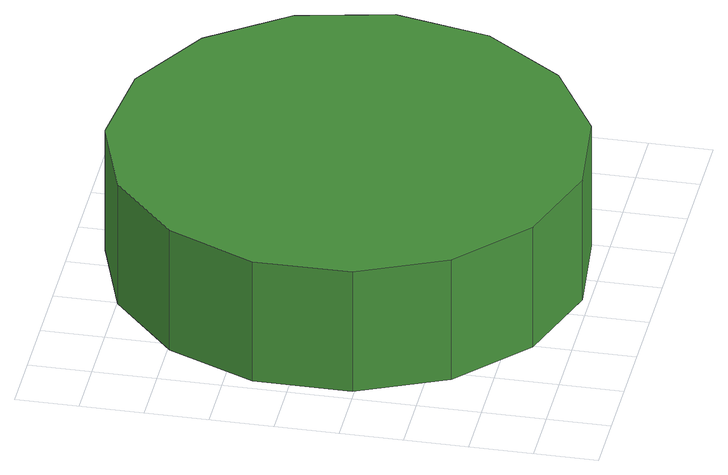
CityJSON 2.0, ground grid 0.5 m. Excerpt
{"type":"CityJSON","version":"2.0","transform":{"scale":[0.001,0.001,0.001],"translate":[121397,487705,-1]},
"CityObjects":{
"tree1":{"type":"SolitaryVegetationObject","attributes":{"function":"something"},"geometry":[{"type":"MultiSurface","lod":"1","boundaries":[[[0,1,2,3,4,5,6,7,8,9,10,11,12,13,14]],[[15,16,17,18,19,20,21,22,23,24,25,26,27,28,29]],[[0,29,28,1]],[[1,28,27,2]],[[2,27,26,3]],[[3,26,25,4]],[[4,25,24,5]],[[5,24,23,6]],[[6,23,22,7]],[[7,22,21,8]],[[8,21,20,9]],[[9,20,19,10]],[[10,19,18,11]],[[11,18,17,12]],[[12,17,16,13]],[[13,16,15,14]],[[14,15,29,0]]]}]}
},
"vertices":[
[3766,1903,1832],[3606,2654,1832],[3154,3276,1832],[2488,3661,1832],[1724,3741,1832],[993,3504,1832],[422,2989,1832],[109,2287,1832],[109,1518,1832],[422,816,1832],[993,302,1832],[1724,64,1832],[2488,144,1832],[3154,529,1832],[3606,1151,1832],[3606,1151,767],[3154,529,767],[2488,144,767],[1724,64,767],[993,302,767],[422,816,767],[109,1518,767],[109,2287,767],[422,2989,767],[993,3504,767],[1724,3741,767],[2488,3661,767],[3154,3276,767],[3606,2654,767],[3766,1903,767]
]}
